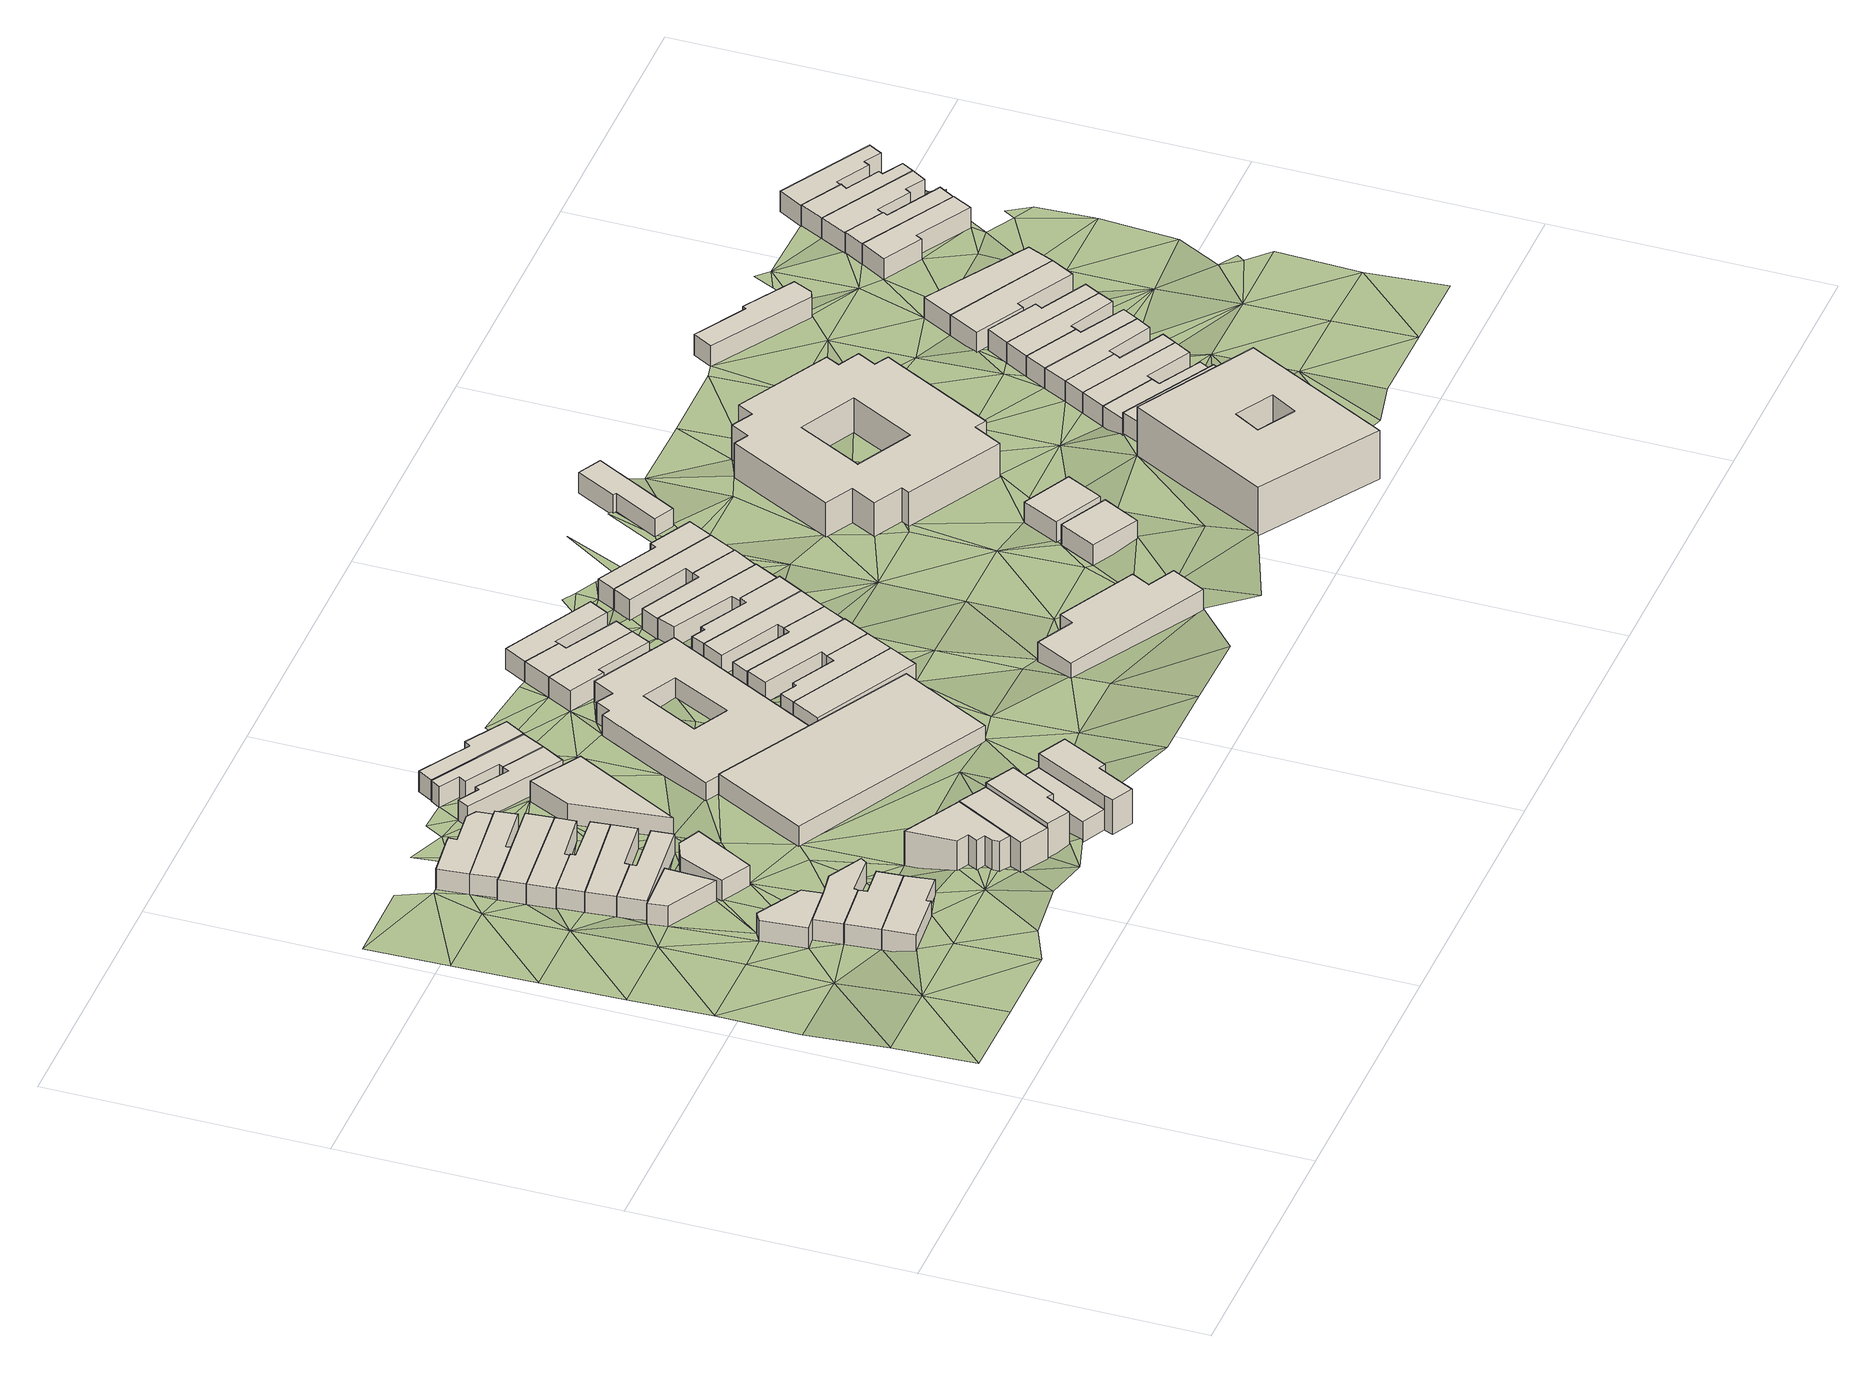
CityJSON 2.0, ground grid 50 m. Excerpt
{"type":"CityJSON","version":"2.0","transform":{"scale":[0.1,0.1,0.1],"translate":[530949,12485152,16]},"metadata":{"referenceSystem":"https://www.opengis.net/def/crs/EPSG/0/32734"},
"CityObjects":{
"building1":{"type":"Building","attributes":{"address":"Sugar Fix 83 Durham Avenue Salt River Cape Town","building":"retail","building:levels":1,"building_height":4.1,"plus_code":"4FRW3F96+43G","ground_height":18.43,"roof_height":22.53},"geometry":[{"type":"Solid","lod":"1","boundaries":[[[[0,1,2,3]],[[1,4,5,2]],[[4,6,7,5]],[[6,8,9,7]],[[8,10,11,9]],[[10,0,3,11]],[[3,2,5,7,9,11]],[[10,8,6,4,1,0]]]]}]},
"building2":{"type":"Building","attributes":{"address":"89 Durham Avenue Salt River Cape Town","building":"house","building:levels":1,"building_height":4.1,"plus_code":"4FRW3F96+343","ground_height":18.33,"roof_height":22.43},"geometry":[{"type":"Solid","lod":"1","boundaries":[[[[12,13,14,15]],[[13,16,17,14]],[[16,18,19,17]],[[18,20,21,19]],[[20,22,23,21]],[[22,12,15,23]],[[15,14,17,19,21,23]],[[22,20,18,16,13,12]]]]}]},
"building3":{"type":"Building","attributes":{"address":"87 Durham Avenue Salt River Cape Town","building":"house","building:levels":1,"building_height":4.1,"plus_code":"4FRW3F96+34F","ground_height":18.33,"roof_height":22.43},"geometry":[{"type":"Solid","lod":"1","boundaries":[[[[13,12,15,14]],[[12,24,25,15]],[[24,26,27,25]],[[26,28,29,27]],[[28,30,31,29]],[[30,13,14,31]],[[14,15,25,27,29,31]],[[30,28,26,24,12,13]]]]}]},
"building4":{"type":"Building","attributes":{"building":"retail","building:levels":1,"building_height":4.1,"plus_code":"4FRW3F96+53Q","ground_height":18.27,"roof_height":22.37},"geometry":[{"type":"Solid","lod":"1","boundaries":[[[[32,33,34,35]],[[33,36,37,34]],[[36,38,39,37]],[[38,32,35,39]],[[35,34,37,39]],[[38,36,33,32]]]]}]},
"building5":{"type":"Building","attributes":{"address":"85 Durham Avenue Salt River Cape Town","building":"house","building:levels":1,"building_height":4.1,"plus_code":"4FRW3F96+443","ground_height":18.33,"roof_height":22.43},"geometry":[{"type":"Solid","lod":"1","boundaries":[[[[30,28,29,31]],[[28,40,41,29]],[[40,42,43,41]],[[42,44,45,43]],[[44,46,47,45]],[[46,48,49,47]],[[48,50,51,49]],[[50,30,31,51]],[[31,29,41,43,45,47,49,51]],[[50,48,46,44,42,40,28,30]]]]}]},
"building6":{"type":"Building","attributes":{"address":"Salt River Cape Town","building":"house","building:levels":1,"building_height":4.1,"plus_code":"4FRW3F96+647","ground_height":17.56,"roof_height":21.66},"geometry":[{"type":"Solid","lod":"1","boundaries":[[[[52,53,54,55]],[[53,56,57,54]],[[56,58,59,57]],[[58,60,61,59]],[[60,62,63,61]],[[62,52,55,63]],[[55,54,57,59,61,63]],[[62,60,58,56,53,52]]]]}]},
"building7":{"type":"Building","attributes":{"address":"Salt River Cape Town","building":"house","building:levels":1,"building_height":4.1,"plus_code":"4FRW3F96+64J","ground_height":17.56,"roof_height":21.66},"geometry":[{"type":"Solid","lod":"1","boundaries":[[[[64,52,55,65]],[[52,62,63,55]],[[62,66,67,63]],[[66,68,69,67]],[[68,70,71,69]],[[70,64,65,71]],[[65,55,63,67,69,71]],[[70,68,66,62,52,64]]]]}]},
"building8":{"type":"Building","attributes":{"address":"65 Durham Avenue Salt River Cape Town","building":"house","building:levels":1,"building_height":4.1,"plus_code":"4FRW3F96+742","ground_height":17.56,"roof_height":21.66},"geometry":[{"type":"Solid","lod":"1","boundaries":[[[[72,64,65,73]],[[64,70,71,65]],[[70,74,75,71]],[[74,76,77,75]],[[76,78,79,77]],[[78,72,73,79]],[[73,65,71,75,77,79]],[[78,76,74,70,64,72]]]]}]},
"building9":{"type":"Building","attributes":{"building":"yes","building:levels":1,"building_height":4.1,"plus_code":"4FRW3F96+54P","ground_height":17.93,"roof_height":22.03},"geometry":[{"type":"Solid","lod":"1","boundaries":[[[[80,81,82,83]],[[81,84,85,82]],[[84,86,87,85]],[[86,88,89,87]],[[88,80,83,89]],[[83,82,85,87,89]],[[88,86,84,81,80]]]]}]},
"building10":{"type":"Building","attributes":{"address":"63 Durham Avenue Salt River Cape Town","building":"house","building:levels":1,"building_height":4.1,"plus_code":"4FRW3F96+74C","ground_height":17.34,"roof_height":21.44},"geometry":[{"type":"Solid","lod":"1","boundaries":[[[[90,91,92,93]],[[91,94,95,92]],[[94,96,97,95]],[[96,98,99,97]],[[98,100,101,99]],[[100,90,93,101]],[[93,92,95,97,99,101]],[[100,98,96,94,91,90]]]]}]},
"building11":{"type":"Building","attributes":{"address":"61 Durham Avenue Salt River Cape Town","building":"house","building:levels":1,"building_height":4.1,"plus_code":"4FRW3F96+74J","ground_height":17.34,"roof_height":21.44},"geometry":[{"type":"Solid","lod":"1","boundaries":[[[[90,100,101,93]],[[100,102,103,101]],[[102,104,105,103]],[[104,106,107,105]],[[106,108,109,107]],[[108,90,93,109]],[[93,101,103,105,107,109]],[[108,106,104,102,100,90]]]]}]},
"building12":{"type":"Building","attributes":{"address":"59 Durham Avenue Salt River Cape Town","building":"house","building:levels":1,"building_height":4.1,"plus_code":"4FRW3F96+842","ground_height":17.39,"roof_height":21.49},"geometry":[{"type":"Solid","lod":"1","boundaries":[[[[110,106,107,111]],[[106,104,105,107]],[[104,112,113,105]],[[112,114,115,113]],[[114,116,117,115]],[[116,118,119,117]],[[118,110,111,119]],[[111,107,105,113,115,117,119]],[[118,116,114,112,104,106,110]]]]}]},
"building13":{"type":"Building","attributes":{"address":"57 Durham Avenue Salt River Cape Town","building":"house","building:levels":1,"building_height":4.1,"plus_code":"4FRW3F96+84C","ground_height":17.39,"roof_height":21.49},"geometry":[{"type":"Solid","lod":"1","boundaries":[[[[118,120,121,119]],[[120,122,123,121]],[[122,124,125,123]],[[124,126,127,125]],[[126,128,129,127]],[[128,130,131,129]],[[130,110,111,131]],[[110,118,119,111]],[[119,121,123,125,127,129,131,111]],[[110,130,128,126,124,122,120,118]]]]}]},
"building14":{"type":"Building","attributes":{"address":"1 Swift Street Salt River Cape Town","building":"house","building:levels":2,"building_height":6.9,"plus_code":"4FRW3F96+362","ground_height":18.33,"roof_height":25.23},"geometry":[{"type":"Solid","lod":"1","boundaries":[[[[132,133,134,135]],[[133,136,137,134]],[[136,138,139,137]],[[138,140,141,139]],[[140,142,143,141]],[[142,144,145,143]],[[144,146,147,145]],[[146,148,149,147]],[[148,132,135,149]],[[135,134,137,139,141,143,145,147,149]],[[148,146,144,142,140,138,136,133,132]]]]}]},
"building15":{"type":"Building","attributes":{"address":"3 Swift Street Salt River Cape Town","building":"house","building:levels":2,"building_height":6.9,"plus_code":"4FRW3F96+26P","ground_height":18.49,"roof_height":25.39},"geometry":[{"type":"Solid","lod":"1","boundaries":[[[[150,151,152,153]],[[151,154,155,152]],[[154,156,157,155]],[[156,158,159,157]],[[158,150,153,159]],[[153,152,155,157,159]],[[158,156,154,151,150]]]]}]},
"building16":{"type":"Building","attributes":{"address":"5 Swift Street Salt River Cape Town","building":"house","building:levels":2,"building_height":6.9,"plus_code":"4FRW3F96+27C","ground_height":19.42,"roof_height":26.32},"geometry":[{"type":"Solid","lod":"1","boundaries":[[[[160,161,162,163]],[[161,164,165,162]],[[164,166,167,165]],[[166,168,169,167]],[[168,170,171,169]],[[170,160,163,171]],[[163,162,165,167,169,171]],[[170,168,166,164,161,160]]]]}]},
"building17":{"type":"Building","attributes":{"address":"7 Swift Street Salt River Cape Town","building":"house","building:levels":1,"building_height":4.1,"plus_code":"4FRW3F96+278","ground_height":19.42,"roof_height":23.52},"geometry":[{"type":"Solid","lod":"1","boundaries":[[[[172,160,173,174]],[[160,170,175,173]],[[170,176,177,175]],[[176,178,179,177]],[[178,180,181,179]],[[180,172,174,181]],[[174,173,175,177,179,181]],[[180,178,176,170,160,172]]]]}]},
"building18":{"type":"Building","attributes":{"address":"80 Burns Road Salt River Cape Town","building":"house","building:levels":1,"building_height":4.1,"plus_code":"4FRW3F96+65W","ground_height":17.17,"roof_height":21.27},"geometry":[{"type":"Solid","lod":"1","boundaries":[[[[182,183,184,185]],[[183,186,187,184]],[[186,188,189,187]],[[188,182,185,189]],[[185,184,187,189]],[[188,186,183,182]]]]}]},
"building19":{"type":"Building","attributes":{"address":"78 Burns Road Salt River Cape Town","building":"house","building:levels":1,"building_height":4.1,"plus_code":"4FRW3F96+859","ground_height":17.17,"roof_height":21.27},"geometry":[{"type":"Solid","lod":"1","boundaries":[[[[190,191,192,193]],[[191,194,195,192]],[[194,196,197,195]],[[196,198,199,197]],[[198,200,201,199]],[[200,202,203,201]],[[202,204,205,203]],[[204,190,193,205]],[[193,192,195,197,199,201,203,205]],[[204,202,200,198,196,194,191,190]]]]}]},
"building20":{"type":"Building","attributes":{"address":"9 Swift Street Salt River Cape Town","building":"house","building:levels":2,"building_height":6.9,"plus_code":"4FRW3F96+275","ground_height":19.42,"roof_height":26.32},"geometry":[{"type":"Solid","lod":"1","boundaries":[[[[172,180,206,207]],[[180,208,209,206]],[[208,210,211,209]],[[210,212,213,211]],[[212,214,215,213]],[[214,216,217,215]],[[216,172,207,217]],[[207,206,209,211,213,215,217]],[[216,214,212,210,208,180,172]]]]}]},
"building21":{"type":"Building","attributes":{"address":"76 Burns Road Salt River Cape Town","building":"house","building:levels":1,"building_height":4.1,"plus_code":"4FRW3F96+85Q","ground_height":17.17,"roof_height":21.27},"geometry":[{"type":"Solid","lod":"1","boundaries":[[[[204,218,219,205]],[[218,220,221,219]],[[220,222,223,221]],[[222,224,225,223]],[[224,226,227,225]],[[226,228,229,227]],[[228,190,193,229]],[[190,204,205,193]],[[205,219,221,223,225,227,229,193]],[[190,228,226,224,222,220,218,204]]]]}]},
"building22":{"type":"Building","attributes":{"address":"74 Burns Road Salt River Cape Town","building":"house","building:levels":1,"building_height":4.1,"plus_code":"4FRW3F96+86V","ground_height":17.23,"roof_height":21.33},"geometry":[{"type":"Solid","lod":"1","boundaries":[[[[230,231,232,233]],[[231,234,235,232]],[[234,236,237,235]],[[236,238,239,237]],[[238,240,241,239]],[[240,230,233,241]],[[233,232,235,237,239,241]],[[240,238,236,234,231,230]]]]}]},
"building23":{"type":"Building","attributes":{"address":"4 Swift Street Salt River Cape Town","building":"retail","building:levels":1,"building_height":4.1,"plus_code":"4FRW3F96+47P","ground_height":17.9,"roof_height":22},"geometry":[{"type":"Solid","lod":"1","boundaries":[[[[242,243,244,245]],[[243,246,247,244]],[[246,248,249,247]],[[248,242,245,249]],[[245,244,247,249]],[[248,246,243,242]]]]}]},
"building24":{"type":"Building","attributes":{"address":"City Mission 73 Burns Road Salt River Cape Town","building":"yes","building:levels":1,"amenity":"social_facility","social_facility":"outreach","operator":"City Mission","operator:type":"religious","building_height":4.1,"plus_code":"4FRW3F96+67V","ground_height":16.98,"roof_height":21.08},"geometry":[{"type":"Solid","lod":"1","boundaries":[[[[250,251,252,253]],[[251,254,255,252]],[[254,256,257,255]],[[256,258,259,257]],[[258,260,261,259]],[[260,262,263,261]],[[262,264,265,263]],[[264,250,253,265]],[[266,267,268,269]],[[267,270,271,268]],[[270,272,273,271]],[[272,266,269,273]],[[253,252,255,257,259,261,263,265],[269,268,271,273]],[[264,262,260,258,256,254,251,250],[272,270,267,266]]]]}]},
"building25":{"type":"Building","attributes":{"address":"74 Coleridge Road Salt River Cape Town","building":"house","building:levels":1,"building_height":4.1,"plus_code":"4FRW3F96+592","ground_height":18.26,"roof_height":22.36},"geometry":[{"type":"Solid","lod":"1","boundaries":[[[[274,275,276,277]],[[275,278,279,276]],[[278,280,281,279]],[[280,274,277,281]],[[277,276,279,281]],[[280,278,275,274]]]]}]},
"building26":{"type":"Building","attributes":{"address":"72 Coleridge Road Salt River Cape Town","building":"house","building:levels":1,"building_height":4.1,"plus_code":"4FRW3F96+598","ground_height":18.26,"roof_height":22.36},"geometry":[{"type":"Solid","lod":"1","boundaries":[[[[282,283,284,285]],[[283,286,287,284]],[[286,288,289,287]],[[288,290,291,289]],[[290,275,276,291]],[[275,274,277,276]],[[274,292,293,277]],[[292,282,285,293]],[[285,284,287,289,291,276,277,293]],[[292,274,275,290,288,286,283,282]]]]}]},
"building27":{"type":"Building","attributes":{"address":"71 Burns Road Salt River Cape Town","building":"house","building:levels":1,"building_height":4.1,"plus_code":"4FRW3F96+884","ground_height":16.98,"roof_height":21.08},"geometry":[{"type":"Solid","lod":"1","boundaries":[[[[294,295,296,297]],[[295,298,299,296]],[[298,300,301,299]],[[300,302,303,301]],[[302,304,305,303]],[[304,294,297,305]],[[297,296,299,301,303,305]],[[304,302,300,298,295,294]]]]}]},
"building28":{"type":"Building","attributes":{"address":"70 Coleridge Road Salt River Cape Town","building":"house","building:levels":1,"building_height":4.1,"plus_code":"4FRW3F96+59W","ground_height":18.25,"roof_height":22.35},"geometry":[{"type":"Solid","lod":"1","boundaries":[[[[306,307,308,309]],[[307,310,311,308]],[[310,312,313,311]],[[312,282,285,313]],[[282,292,293,285]],[[292,306,309,293]],[[309,308,311,313,285,293]],[[292,282,312,310,307,306]]]]}]},
"building29":{"type":"Building","attributes":{"address":"69 Burns Road Salt River Cape Town","building":"house","building:levels":1,"building_height":4.1,"plus_code":"4FRW3F96+889","ground_height":16.98,"roof_height":21.08},"geometry":[{"type":"Solid","lod":"1","boundaries":[[[[314,294,297,315]],[[294,304,305,297]],[[304,316,317,305]],[[316,318,319,317]],[[318,320,321,319]],[[320,314,315,321]],[[315,297,305,317,319,321]],[[320,318,316,304,294,314]]]]}]},
"building30":{"type":"Building","attributes":{"address":"68 Coleridge Road Salt River Cape Town","building":"house","building:levels":1,"building_height":4.1,"plus_code":"4FRW3F96+6C2","ground_height":18.06,"roof_height":22.16},"geometry":[{"type":"Solid","lod":"1","boundaries":[[[[322,323,324,325]],[[323,326,327,324]],[[326,328,329,327]],[[328,330,331,329]],[[330,332,333,331]],[[332,322,325,333]],[[325,324,327,329,331,333]],[[332,330,328,326,323,322]]]]}]},
"building31":{"type":"Building","attributes":{"address":"67 Burns Road Salt River Cape Town","building":"house","building:levels":1,"building_height":4.1,"plus_code":"4FRW3F96+88Q","ground_height":16.98,"roof_height":21.08},"geometry":[{"type":"Solid","lod":"1","boundaries":[[[[334,314,315,335]],[[314,320,321,315]],[[320,336,337,321]],[[336,338,339,337]],[[338,340,341,339]],[[340,334,335,341]],[[335,315,321,337,339,341]],[[340,338,336,320,314,334]]]]}]},
"building32":{"type":"Building","attributes":{"address":"66 Coleridge Road Salt River Cape Town","building":"house","building:levels":1,"building_height":4.1,"plus_code":"4FRW3F96+6CC","ground_height":18.06,"roof_height":22.16},"geometry":[{"type":"Solid","lod":"1","boundaries":[[[[342,343,344,345]],[[343,346,347,344]],[[346,348,349,347]],[[348,322,325,349]],[[322,332,333,325]],[[332,342,345,333]],[[345,344,347,349,325,333]],[[332,322,348,346,343,342]]]]}]},
"building33":{"type":"Building","attributes":{"address":"64 Coleridge Road Salt River Cape Town","building":"house","building:levels":1,"building_height":4.1,"plus_code":"4FRW3F96+6CM","ground_height":18.06,"roof_height":22.16},"geometry":[{"type":"Solid","lod":"1","boundaries":[[[[350,351,352,353]],[[351,354,355,352]],[[354,356,357,355]],[[356,358,359,357]],[[358,343,344,359]],[[343,342,345,344]],[[342,360,361,345]],[[360,350,353,361]],[[353,352,355,357,359,344,345,361]],[[360,342,343,358,356,354,351,350]]]]}]},
"building34":{"type":"Building","attributes":{"building":"school","building:levels":1,"building_height":4.1,"plus_code":"4FRW3F96+2FQ","ground_height":17.71,"roof_height":21.81},"geometry":[{"type":"Solid","lod":"1","boundaries":[[[[362,363,364,365]],[[363,366,367,364]],[[366,368,369,367]],[[368,370,371,369]],[[370,372,373,371]],[[372,374,375,373]],[[374,376,377,375]],[[376,362,365,377]],[[365,364,367,369,371,373,375,377]],[[376,374,372,370,368,366,363,362]]]]}]},
"building35":{"type":"Building","attributes":{"address":"62 Coleridge Road Salt River Cape Town","building":"house","building:levels":1,"building_height":4.1,"plus_code":"4FRW3F96+7C7","ground_height":17.47,"roof_height":21.57},"geometry":[{"type":"Solid","lod":"1","boundaries":[[[[378,379,380,381]],[[379,382,383,380]],[[382,384,385,383]],[[384,386,387,385]],[[386,388,389,387]],[[388,378,381,389]],[[381,380,383,385,387,389]],[[388,386,384,382,379,378]]]]}]},
"building36":{"type":"Building","attributes":{"address":"60 Coleridge Road Salt River Cape Town","building":"house","building:levels":1,"building_height":4.1,"plus_code":"4FRW3F96+7C9","ground_height":17.25,"roof_height":21.35},"geometry":[{"type":"Solid","lod":"1","boundaries":[[[[390,391,392,393]],[[391,394,395,392]],[[394,396,397,395]],[[396,398,399,397]],[[398,400,401,399]],[[400,390,393,401]],[[393,392,395,397,399,401]],[[400,398,396,394,391,390]]]]}]},
"building37":{"type":"Building","attributes":{"address":"58 Coleridge Road Salt River Cape Town","building":"house","building:levels":1,"building_height":4.1,"plus_code":"4FRW3F96+7CX","ground_height":17.21,"roof_height":21.31},"geometry":[{"type":"Solid","lod":"1","boundaries":[[[[402,403,404,405]],[[403,406,407,404]],[[406,408,409,407]],[[408,410,411,409]],[[410,412,413,411]],[[412,402,405,413]],[[405,404,407,409,411,413]],[[412,410,408,406,403,402]]]]}]},
"building38":{"type":"Building","attributes":{"address":"56 Coleridge Road Salt River Cape Town","building":"house","building:levels":1,"building_height":4.1,"plus_code":"4FRW3F96+8F3","ground_height":17.21,"roof_height":21.31},"geometry":[{"type":"Solid","lod":"1","boundaries":[[[[402,414,415,405]],[[414,416,417,415]],[[416,418,419,417]],[[418,420,421,419]],[[420,403,404,421]],[[403,402,405,404]],[[405,415,417,419,421,404]],[[403,420,418,416,414,402]]]]}]},
"building39":{"type":"Building","attributes":{"building":"school","building:levels":1,"building_height":4.1,"plus_code":"4FRW3F96+3HH","ground_height":17.55,"roof_height":21.65},"geometry":[{"type":"Solid","lod":"1","boundaries":[[[[422,423,424,425]],[[423,426,427,424]],[[426,428,429,427]],[[428,422,425,429]],[[425,424,427,429]],[[428,426,423,422]]]]}]},
"building40":{"type":"Building","attributes":{"building":"school","building:levels":1,"building_height":4.1,"plus_code":"4FRW3F96+3JR","ground_height":17.13,"roof_height":21.23},"geometry":[{"type":"Solid","lod":"1","boundaries":[[[[430,431,432,433]],[[431,434,435,432]],[[434,436,437,435]],[[436,430,433,437]],[[433,432,435,437]],[[436,434,431,430]]]]}]},
"building41":{"type":"Building","attributes":{"address":"14 Dryden Street Salt River Cape Town","building":"house","building:levels":1,"building_height":4.1,"plus_code":"4FRW3F96+8GP","ground_height":16.29,"roof_height":20.39},"geometry":[{"type":"Solid","lod":"1","boundaries":[[[[438,439,440,441]],[[439,442,443,440]],[[442,444,445,443]],[[444,446,447,445]],[[446,448,449,447]],[[448,438,441,449]],[[441,440,443,445,447,449]],[[448,446,444,442,439,438]]]]}]},
"building42":{"type":"Building","attributes":{"address":"Cecil Road Primary School","building":"school","building:levels":2,"building_height":6.9,"plus_code":"4FRW3F96+6MG","ground_height":16.55,"roof_height":23.45},"geometry":[{"type":"Solid","lod":"1","boundaries":[[[[450,451,452,453]],[[451,454,455,452]],[[454,456,457,455]],[[456,458,459,457]],[[458,460,461,459]],[[460,462,463,461]],[[462,464,465,463]],[[464,466,467,465]],[[466,468,469,467]],[[468,470,471,469]],[[470,472,473,471]],[[472,474,475,473]],[[474,476,477,475]],[[476,478,479,477]],[[478,480,481,479]],[[480,482,483,481]],[[482,484,485,483]],[[484,450,453,485]],[[486,487,488,489]],[[487,490,491,488]],[[490,492,493,491]],[[492,486,489,493]],[[453,452,455,457,459,461,463,465,467,469,471,473,475,477,479,481,483,485],[489,488,491,493]],[[484,482,480,478,476,474,472,470,468,466,464,462,460,458,456,454,451,450],[492,490,487,486]]]]}]},
"building43":{"type":"Building","attributes":{"address":"Swift Studio 97 Cecil Road Salt River 7925 Cape Town","building":"apartments","building:levels":3,"building:flats":"2","building_height":9.7,"plus_code":"4FRW3F96+2M3","ground_height":18.46,"roof_height":28.16},"geometry":[{"type":"Solid","lod":"1","boundaries":[[[[494,495,496,497]],[[495,498,499,496]],[[498,500,501,499]],[[500,494,497,501]],[[502,503,504,505]],[[503,506,507,504]],[[506,508,509,507]],[[508,502,505,509]],[[497,496,499,501],[505,504,507,509]],[[500,498,495,494],[508,506,503,502]]]]}]},
"building44":{"type":"Building","attributes":{"address":"95 Cecil Road Salt River Cape Town","building":"house","building:levels":1,"building_height":4.1,"plus_code":"4FRW3F96+3P9","ground_height":18.45,"roof_height":22.55},"geometry":[{"type":"Solid","lod":"1","boundaries":[[[[510,511,512,513]],[[511,514,515,512]],[[514,516,517,515]],[[516,518,519,517]],[[518,520,521,519]],[[520,510,513,521]],[[513,512,515,517,519,521]],[[520,518,516,514,511,510]]]]}]},
"building45":{"type":"Building","attributes":{"address":"93 Cecil Road Salt River Cape Town","building":"house","building:levels":1,"building_height":4.1,"plus_code":"4FRW3F96+3QC","ground_height":17.13,"roof_height":21.23},"geometry":[{"type":"Solid","lod":"1","boundaries":[[[[522,523,524,525]],[[523,526,527,524]],[[526,528,529,527]],[[528,530,531,529]],[[530,532,533,531]],[[532,522,525,533]],[[525,524,527,529,531,533]],[[532,530,528,526,523,522]]]]}]},
"building46":{"type":"Building","attributes":{"address":"91 Cecil Road Salt River Cape Town","building":"house","building:levels":1,"building_height":4.1,"plus_code":"4FRW3F96+3QR","ground_height":17.13,"roof_height":21.23},"geometry":[{"type":"Solid","lod":"1","boundaries":[[[[532,530,531,533]],[[530,534,535,531]],[[534,536,537,535]],[[536,538,539,537]],[[538,540,541,539]],[[540,532,533,541]],[[533,531,535,537,539,541]],[[540,538,536,534,530,532]]]]}]},
"building47":{"type":"Building","attributes":{"address":"89 Cecil Road Salt River Cape Town","building":"house","building:levels":1,"building_height":4.1,"plus_code":"4FRW3F96+4Q4","ground_height":17.17,"roof_height":21.27},"geometry":[{"type":"Solid","lod":"1","boundaries":[[[[540,538,539,541]],[[538,542,543,539]],[[542,544,545,543]],[[544,546,547,545]],[[546,548,549,547]],[[548,540,541,549]],[[541,539,543,545,547,549]],[[548,546,544,542,538,540]]]]}]},
"building48":{"type":"Building","attributes":{"address":"87 Cecil Road Salt River Cape Town","building":"house","building:levels":1,"building_height":4.1,"plus_code":"4FRW3F96+4QG","ground_height":17.17,"roof_height":21.27},"geometry":[{"type":"Solid","lod":"1","boundaries":[[[[548,546,547,549]],[[546,550,551,547]],[[550,552,553,551]],[[552,554,555,553]],[[554,556,557,555]],[[556,548,549,557]],[[549,547,551,553,555,557]],[[556,554,552,550,546,548]]]]}]},
"building49":{"type":"Building","attributes":{"address":"85 Cecil Road Salt River Cape Town","building":"house","building:levels":1,"building_height":4.1,"plus_code":"4FRW3F96+4RJ","ground_height":17.17,"roof_height":21.27},"geometry":[{"type":"Solid","lod":"1","boundaries":[[[[556,554,555,557]],[[554,558,559,555]],[[558,560,561,559]],[[560,562,563,561]],[[562,564,565,563]],[[564,556,557,565]],[[557,555,559,561,563,565]],[[564,562,560,558,554,556]]]]}]},
"building50":{"type":"Building","attributes":{"address":"83 Cecil Road Salt River Cape Town","building":"house","building:levels":1,"building_height":4.1,"plus_code":"4FRW3F96+5Q5","ground_height":17.17,"roof_height":21.27},"geometry":[{"type":"Solid","lod":"1","boundaries":[[[[564,562,563,565]],[[562,566,567,563]],[[566,568,569,567]],[[568,570,571,569]],[[570,572,573,571]],[[572,564,565,573]],[[565,563,567,569,571,573]],[[572,570,568,566,562,564]]]]}]},
"building51":{"type":"Building","attributes":{"address":"Cecil Road Salt River Cape Town","building":"house","building:levels":1,"building_height":4.1,"plus_code":"4FRW3F96+8QC","ground_height":16.06,"roof_height":20.16},"geometry":[{"type":"Solid","lod":"1","boundaries":[[[[574,575,576,577]],[[575,578,579,576]],[[578,580,581,579]],[[580,582,583,581]],[[582,584,585,583]],[[584,586,587,585]],[[586,574,577,587]],[[577,576,579,581,583,585,587]],[[586,584,582,580,578,575,574]]]]}]},
"building52":{"type":"Building","attributes":{"address":"81 Cecil Road Salt River Cape Town","building":"house","building:levels":1,"building_height":4.1,"plus_code":"4FRW3F96+5R3","ground_height":17.17,"roof_height":21.27},"geometry":[{"type":"Solid","lod":"1","boundaries":[[[[572,570,571,573]],[[570,588,589,571]],[[588,590,591,589]],[[590,592,593,591]],[[592,594,595,593]],[[594,572,573,595]],[[573,571,589,591,593,595]],[[594,592,590,588,570,572]]]]}]},
"building53":{"type":"Building","attributes":{"address":"79 Cecil Road Salt River Cape Town","building":"house","building:levels":1,"building_height":4.1,"plus_code":"4FRW3F96+5RM","ground_height":16.65,"roof_height":20.75},"geometry":[{"type":"Solid","lod":"1","boundaries":[[[[596,597,598,599]],[[597,600,601,598]],[[600,602,603,601]],[[602,604,605,603]],[[604,606,607,605]],[[606,596,599,607]],[[599,598,601,603,605,607]],[[606,604,602,600,597,596]]]]}]},
"building54":{"type":"Building","attributes":{"address":"77 Cecil Road Salt River Cape Town","building":"house","building:levels":1,"building_height":4.1,"plus_code":"4FRW3F96+6R5","ground_height":16.65,"roof_height":20.75},"geometry":[{"type":"Solid","lod":"1","boundaries":[[[[596,606,607,599]],[[606,608,609,607]],[[608,610,611,609]],[[610,596,599,611]],[[599,607,609,611]],[[610,608,606,596]]]]}]},
"building55":{"type":"Building","attributes":{"address":"75A Cecil Road Salt River Cape Town","building":"house","building:levels":1,"building_height":4.1,"plus_code":"4FRW3F96+7V8","ground_height":16.33,"roof_height":20.43},"geometry":[{"type":"Solid","lod":"1","boundaries":[[[[612,613,614,615]],[[613,616,617,614]],[[616,618,619,617]],[[618,620,621,619]],[[620,622,623,621]],[[622,612,615,623]],[[615,614,617,619,621,623]],[[622,620,618,616,613,612]]]]}]},
"building56":{"type":"Building","attributes":{"address":"75 Cecil Road Salt River Cape Town","building":"house","building:levels":1,"building_height":4.1,"plus_code":"4FRW3F96+7VH","ground_height":16.27,"roof_height":20.37},"geometry":[{"type":"Solid","lod":"1","boundaries":[[[[624,625,626,627]],[[625,628,629,626]],[[628,630,631,629]],[[630,632,633,631]],[[632,634,635,633]],[[634,624,627,635]],[[627,626,629,631,633,635]],[[634,632,630,628,625,624]]]]}]},
"building57":{"type":"Building","attributes":{"address":"73 Cecil Road Salt River Cape Town","building":"house","building:levels":1,"building_height":4.1,"plus_code":"4FRW3F96+7VX","ground_height":16.07,"roof_height":20.17},"geometry":[{"type":"Solid","lod":"1","boundaries":[[[[636,637,638,639]],[[637,640,641,638]],[[640,642,643,641]],[[642,644,645,643]],[[644,646,647,645]],[[646,648,649,647]],[[648,650,651,649]],[[650,636,639,651]],[[639,638,641,643,645,647,649,651]],[[650,648,646,644,642,640,637,636]]]]}]},
"building58":{"type":"Building","attributes":{"address":"71 Cecil Road Salt River Cape Town","building":"house","building:levels":1,"building_height":4.1,"plus_code":"4FRW3F96+8W2","ground_height":16.07,"roof_height":20.17},"geometry":[{"type":"Solid","lod":"1","boundaries":[[[[650,648,649,651]],[[648,652,653,649]],[[652,654,655,653]],[[654,656,657,655]],[[656,658,659,657]],[[658,660,661,659]],[[660,662,663,661]],[[662,650,651,663]],[[651,649,653,655,657,659,661,663]],[[662,660,658,656,654,652,648,650]]]]}]},
"building59":{"type":"Building","attributes":{"address":"69 Cecil Road Salt River Cape Town","building":"house","building:levels":1,"building_height":4.1,"plus_code":"4FRW3F96+8WF","ground_height":15.91,"roof_height":20.01},"geometry":[{"type":"Solid","lod":"1","boundaries":[[[[664,665,666,667]],[[665,668,669,666]],[[668,670,671,669]],[[670,672,673,671]],[[672,674,675,673]],[[674,676,677,675]],[[676,678,679,677]],[[678,664,667,679]],[[667,666,669,671,673,675,677,679]],[[678,676,674,672,670,668,665,664]]]]}]},
"terrain1":{"type":"TINRelief","geometry":[{"type":"CompositeSurface","lod":"1","boundaries":[[[680,681,682]],[[680,683,681]],[[684,685,682]],[[685,684,686]],[[684,682,681]],[[687,688,686]],[[683,689,681]],[[684,690,686]],[[687,686,690]],[[681,691,684]],[[688,692,693]],[[681,689,694]],[[691,681,695]],[[690,684,8]],[[681,694,695]],[[688,687,692]],[[696,697,693]],[[8,684,698]],[[698,684,691]],[[690,6,687]],[[8,6,690]],[[693,692,696]],[[694,689,699]],[[8,698,10]],[[700,697,701]],[[33,687,6]],[[702,695,694]],[[687,32,692]],[[33,32,687]],[[6,4,33]],[[697,696,701]],[[703,692,32]],[[704,694,699]],[[705,703,32]],[[692,703,706]],[[36,33,4]],[[692,706,707]],[[692,90,696]],[[708,4,1]],[[700,701,709]],[[704,702,694]],[[707,90,692]],[[710,4,708]],[[38,705,32]],[[710,36,4]],[[711,712,702]],[[696,90,108]],[[110,696,108]],[[713,1,0]],[[704,699,714]],[[696,110,701]],[[715,708,1]],[[716,24,717]],[[110,108,106]],[[718,717,24]],[[702,704,711]],[[719,36,710]],[[715,710,708]],[[130,701,110]],[[1,713,715]],[[719,38,36]],[[24,42,718]],[[720,719,710]],[[721,705,38]],[[720,38,719]],[[711,722,12]],[[704,723,711]],[[24,12,722]],[[714,724,704]],[[42,24,722]],[[723,722,711]],[[713,725,715]],[[720,84,38]],[[42,722,44]],[[724,726,704]],[[44,725,713]],[[724,714,727]],[[723,704,728]],[[726,729,704]],[[704,729,728]],[[730,731,58]],[[732,730,58]],[[133,44,722]],[[38,84,721]],[[722,723,133]],[[112,104,733]],[[726,724,734]],[[735,723,728]],[[736,728,729]],[[737,738,74]],[[133,725,44]],[[739,737,740]],[[741,128,126]],[[727,742,724]],[[743,715,725]],[[68,732,58]],[[81,715,744]],[[112,733,114]],[[744,715,743]],[[104,102,733]],[[84,81,721]],[[126,124,122]],[[745,741,126]],[[725,133,743]],[[746,742,727]],[[740,737,74]],[[747,746,727]],[[122,745,126]],[[748,721,81]],[[721,748,58]],[[733,102,114]],[[68,58,748]],[[70,68,748]],[[81,744,748]],[[749,743,133]],[[74,70,750]],[[745,122,751]],[[133,151,749]],[[750,740,74]],[[120,118,116]],[[122,120,751]],[[750,100,740]],[[70,748,750]],[[746,747,752]],[[116,751,120]],[[102,100,750]],[[745,753,754]],[[745,751,753]],[[755,756,746]],[[755,746,752]],[[743,242,744]],[[744,757,748]],[[114,102,758]],[[758,116,114]],[[116,758,751]],[[749,151,759]],[[753,760,754]],[[102,750,758]],[[761,753,762]],[[760,753,763]],[[761,763,753]],[[242,757,744]],[[749,764,743]],[[763,765,760]],[[758,202,751]],[[757,766,748]],[[767,763,761]],[[764,749,759]],[[761,768,767]],[[748,766,183]],[[764,759,160]],[[769,763,767]],[[183,202,758]],[[160,172,764]],[[743,764,770]],[[242,771,757]],[[202,183,772]],[[773,774,216]],[[183,766,772]],[[202,772,204]],[[766,757,775]],[[172,216,770]],[[764,172,770]],[[230,204,772]],[[242,776,771]],[[766,775,772]],[[777,216,774]],[[777,770,216]],[[772,295,230]],[[778,776,242]],[[231,230,295]],[[775,295,772]],[[779,771,776]],[[780,781,782]],[[775,258,256]],[[770,777,783]],[[266,782,781]],[[779,784,771]],[[294,785,231]],[[786,777,774]],[[775,256,295]],[[787,771,784]],[[295,294,231]],[[788,781,780]],[[770,783,778]],[[787,307,771]],[[254,251,256]],[[251,295,256]],[[781,788,266]],[[789,784,790]],[[787,784,789]],[[294,791,785]],[[792,783,777]],[[793,776,778]],[[251,298,295]],[[786,794,777]],[[795,787,789]],[[796,771,307]],[[783,793,778]],[[777,794,792]],[[294,314,791]],[[795,789,797]],[[798,787,795]],[[793,783,799]],[[799,783,792]],[[251,796,298]],[[800,300,298]],[[795,797,801]],[[307,802,796]],[[795,801,798]],[[802,803,796]],[[804,794,786]],[[802,322,803]],[[800,298,796]],[[796,803,805]],[[793,806,274]],[[799,806,793]],[[799,792,807]],[[802,808,322]],[[796,805,809]],[[810,811,318]],[[348,803,322]],[[812,796,809]],[[292,274,806]],[[796,813,800]],[[800,814,815]],[[806,799,807]],[[809,816,812]],[[811,817,818]],[[814,800,813]],[[796,812,813]],[[792,794,819]],[[820,815,814]],[[810,817,811]],[[814,813,820]],[[806,821,292]],[[822,810,815]],[[821,306,292]],[[822,815,820]],[[819,794,804]],[[823,813,812]],[[807,366,363]],[[817,810,822]],[[824,306,821]],[[812,351,350]],[[806,807,825]],[[363,826,807]],[[350,823,812]],[[817,822,827]],[[806,825,821]],[[403,828,817]],[[827,403,817]],[[826,825,807]],[[827,822,829]],[[420,830,828]],[[824,821,831]],[[828,403,420]],[[829,822,832]],[[826,363,833]],[[342,824,831]],[[830,834,835]],[[830,420,834]],[[836,827,829]],[[821,825,831]],[[837,829,832]],[[831,360,342]],[[829,837,836]],[[838,834,420]],[[420,839,838]],[[840,841,819]],[[842,833,843]],[[833,844,826]],[[841,842,819]],[[826,845,825]],[[420,846,839]],[[360,847,388]],[[847,360,831]],[[841,833,842]],[[847,400,388]],[[825,845,831]],[[848,839,846]],[[844,845,826]],[[846,849,848]],[[426,844,833]],[[849,850,848]],[[851,841,840]],[[852,400,847]],[[833,841,853]],[[839,848,854]],[[849,855,850]],[[847,831,856]],[[426,833,853]],[[852,847,857]],[[858,855,849]],[[844,426,423]],[[831,845,859]],[[852,857,858]],[[856,857,847]],[[856,831,860]],[[844,423,845]],[[859,860,831]],[[861,855,858]],[[853,841,862]],[[862,841,851]],[[863,845,423]],[[858,864,861]],[[865,855,861]],[[430,845,863]],[[845,866,859]],[[867,858,857]],[[423,868,863]],[[856,860,869]],[[866,845,430]],[[856,867,857]],[[860,859,870]],[[871,865,861]],[[872,871,861]],[[867,864,858]],[[859,866,870]],[[853,862,873]],[[874,863,868]],[[853,873,868]],[[868,873,874]],[[856,875,867]],[[867,876,864]],[[877,866,430]],[[494,862,851]],[[436,874,873]],[[430,436,878]],[[879,864,876]],[[862,494,873]],[[430,878,877]],[[876,867,875]],[[494,436,873]],[[878,436,880]],[[881,882,883]],[[454,876,875]],[[883,882,486]],[[875,456,454]],[[877,878,880]],[[880,436,494]],[[884,885,886]],[[887,877,888]],[[454,889,876]],[[888,877,880]],[[881,890,882]],[[486,882,890]],[[451,450,454]],[[891,885,884]],[[889,454,450]],[[514,511,494]],[[494,511,880]],[[514,494,516]],[[892,888,880]],[[532,880,511]],[[893,880,532]],[[894,895,896]],[[895,516,494]],[[897,888,892]],[[880,898,892]],[[899,889,450]],[[880,893,898]],[[900,450,484]],[[516,520,518]],[[901,902,894]],[[450,900,899]],[[898,903,892]],[[520,516,895]],[[895,894,902]],[[904,897,892]],[[904,892,903]],[[905,484,482]],[[906,897,905]],[[520,895,510]],[[902,901,907]],[[908,909,910]],[[911,912,908]],[[899,900,913]],[[914,905,897]],[[910,911,908]],[[915,904,903]],[[895,916,510]],[[484,917,900]],[[917,484,905]],[[904,914,897]],[[895,902,916]],[[916,910,510]],[[904,915,918]],[[913,900,917]],[[910,916,911]],[[919,920,542]],[[914,917,905]],[[921,904,918]],[[902,907,922]],[[921,914,904]],[[919,552,923]],[[924,911,916]],[[919,542,552]],[[921,918,925]],[[924,916,542]],[[914,921,596]],[[926,916,902]],[[917,927,913]],[[925,928,921]],[[562,560,558]],[[917,914,610]],[[922,926,902]],[[596,610,914]],[[568,566,562]],[[929,930,931]],[[916,932,542]],[[925,592,928]],[[542,932,552]],[[558,568,562]],[[552,932,554]],[[933,592,590]],[[928,592,933]],[[926,932,916]],[[928,933,934]],[[590,588,933]],[[935,917,610]],[[917,935,927]],[[936,558,554]],[[933,937,934]],[[568,558,936]],[[927,935,938]],[[554,932,936]],[[933,588,937]],[[936,570,568]],[[926,922,939]],[[574,938,935]],[[940,613,610]],[[936,588,570]],[[941,940,610]],[[935,610,613]],[[926,939,932]],[[936,937,588]],[[922,942,939]],[[574,943,944]],[[943,574,935]],[[945,936,932]],[[946,613,940]],[[947,937,936]],[[944,943,948]],[[937,947,949]],[[612,935,613]],[[950,940,941]],[[945,932,951]],[[950,946,940]],[[943,935,952]],[[953,932,939]],[[949,947,941]],[[935,612,952]],[[951,932,953]],[[947,936,954]],[[954,936,945]],[[951,955,945]],[[952,650,943]],[[950,941,956]],[[957,941,947]],[[958,946,959]],[[662,943,650]],[[950,959,946]],[[957,947,954]],[[960,956,941]],[[950,956,959]],[[960,941,957]],[[961,962,963]],[[964,962,961]],[[956,965,959]],[[959,965,966]],[[963,630,961]],[[967,960,957]],[[966,965,630]],[[968,960,967]],[[965,969,630]],[[961,970,971]],[[961,630,970]],[[970,630,969]],[[660,658,972]],[[973,660,670]],[[970,969,974]],[[660,972,670]],[[975,974,969]],[[976,970,974]],[[977,972,978]],[[974,979,976]],[[670,972,977]],[[976,979,977]],[[980,676,981]],[[674,672,670]]]}]}
},
"vertices":[
[330,457,33],[326,493,33],[326,493,74],[330,457,74],[243,539,33],[243,539,74],[226,529,33],[226,529,74],[234,447,33],[234,447,74],[258,450,33],[258,450,74],
[419,351,32],[270,336,32],[270,336,73],[419,351,73],[275,279,32],[275,279,73],[369,287,32],[369,287,73],[368,295,32],[368,295,73],[426,300,32],[426,300,73],
[415,397,32],[415,397,73],[360,392,32],[360,392,73],[358,407,32],[358,407,73],[264,398,32],[264,398,73],
[211,715,31],[216,680,31],[216,680,72],[211,715,72],[307,631,31],[307,631,72],[310,720,31],[310,720,72],
[359,414,32],[359,414,73],[432,420,32],[432,420,73],[440,431,32],[440,431,73],[377,464,32],[377,464,73],[330,457,32],[330,457,73],[258,450,32],[258,450,73],
[221,770,24],[226,720,24],[226,720,65],[221,770,65],[411,739,24],[411,739,65],[407,778,24],[407,778,65],[311,768,24],[311,768,65],[310,779,24],[310,779,65],
[215,822,24],[215,822,65],[310,788,24],[310,788,65],[406,799,24],[406,799,65],[401,844,24],[401,844,65],
[212,870,24],[212,870,65],[397,878,24],[397,878,65],[305,870,24],[305,870,65],[304,879,24],[304,879,65],
[367,595,28],[426,703,28],[426,703,69],[367,595,69],[386,722,28],[386,722,69],[351,707,28],[351,707,69],[313,624,28],[313,624,69],
[207,919,22],[212,870,22],[212,870,63],[207,919,63],[304,879,22],[304,879,63],[304,888,22],[304,888,63],[394,900,22],[394,900,63],[391,936,22],[391,936,63],
[386,985,22],[386,985,63],[292,975,22],[292,975,63],[208,966,22],[208,966,63],[202,967,22],[202,967,63],
[202,1014,22],[202,1014,63],[291,984,22],[291,984,63],[380,994,22],[380,994,63],[375,1033,22],[375,1033,63],[367,1032,22],[367,1032,63],
[364,1060,22],[364,1060,63],[346,1071,22],[346,1071,63],[283,1064,22],[283,1064,63],[282,1079,22],[282,1079,63],[270,1078,22],[270,1078,63],[196,1069,22],[196,1069,63],
[601,322,32],[497,378,32],[497,378,101],[601,322,101],[500,289,32],[500,289,101],[521,278,32],[521,278,101],[512,260,32],[512,260,101],[528,252,32],[528,252,101],[521,238,32],[521,238,101],[521,224,32],[521,224,101],[541,213,32],[541,213,101],
[651,294,33],[601,322,33],[601,322,102],[651,294,102],[541,213,33],[541,213,102],[529,191,33],[529,191,102],[580,163,33],[580,163,102],
[704,266,42],[651,294,42],[651,294,111],[704,266,111],[580,163,42],[580,163,111],[621,141,42],[621,141,111],[647,188,42],[647,188,111],[658,182,42],[658,182,111],
[753,240,42],[704,266,83],[753,240,83],[658,182,83],[666,178,42],[666,178,83],[639,125,42],[639,125,83],[682,103,42],[682,103,83],
[456,757,20],[563,953,20],[563,953,61],[456,757,61],[473,1007,20],[473,1007,61],[436,931,20],[436,931,61],
[494,1061,20],[487,1049,20],[487,1049,61],[494,1061,61],[428,1085,20],[428,1085,61],[423,1077,20],[423,1077,61],[386,1099,20],[386,1099,61],[374,1078,20],[374,1078,61],[543,977,20],[543,977,61],[567,1018,20],[567,1018,61],
[682,103,111],[753,240,111],[675,86,42],[675,86,111],[713,67,42],[713,67,111],[749,136,42],[749,136,111],[761,130,42],[761,130,111],[804,214,42],[804,214,111],
[588,1059,20],[588,1059,61],[421,1157,20],[421,1157,61],[408,1139,20],[408,1139,61],[444,1118,20],[444,1118,61],[436,1105,20],[436,1105,61],[498,1069,20],[498,1069,61],
[588,1059,21],[610,1096,21],[610,1096,62],[588,1059,62],[536,1141,21],[536,1141,62],[528,1130,21],[528,1130,62],[437,1184,21],[437,1184,62],[421,1157,21],[421,1157,62],
[583,725,27],[493,557,27],[493,557,68],[583,725,68],[850,366,27],[850,366,68],[939,532,27],[939,532,68],
[917,920,18],[763,1001,18],[763,1001,59],[917,920,59],[742,962,18],[742,962,59],[711,979,18],[711,979,59],[696,952,18],[696,952,59],[682,959,18],[682,959,59],[565,741,18],[565,741,59],[765,635,18],[765,635,59],[752,914,18],[815,882,18],[815,882,59],[752,914,59],[760,774,18],[760,774,59],[696,807,18],[696,807,59],
[991,577,31],[801,676,31],[801,676,72],[991,577,72],[774,624,31],[774,624,72],[964,525,31],[964,525,72],
[936,667,31],[928,652,31],[928,652,72],[936,667,72],[849,694,31],[849,694,72],[845,686,31],[845,686,72],[815,702,31],[815,702,72],[1015,625,31],[1015,625,72],
[749,1074,18],[725,1029,18],[725,1029,59],[749,1074,59],[790,995,18],[790,995,59],[795,1005,18],[795,1005,59],[892,954,18],[892,954,59],[910,989,18],[910,989,59],
[1040,673,31],[855,773,31],[855,773,72],[1040,673,72],[835,736,31],[835,736,72],[943,678,31],[943,678,72],
[775,1124,18],[775,1124,59],[927,1022,18],[927,1022,59],[832,1074,18],[832,1074,59],[840,1089,18],[840,1089,59],
[986,758,29],[979,746,29],[979,746,70],[986,758,70],[872,804,29],[872,804,70],[855,773,29],[855,773,70],[1040,673,29],[1040,673,70],[1063,716,29],[1063,716,70],
[798,1165,18],[798,1165,59],[843,1096,18],[843,1096,59],[944,1044,18],[944,1044,59],[963,1079,18],[963,1079,59],
[1090,765,29],[903,865,29],[903,865,70],[1090,765,70],[883,827,29],[883,827,70],[992,770,29],[992,770,70],
[1039,851,29],[1031,838,29],[1031,838,70],[1039,851,70],[944,884,29],[944,884,70],[939,876,29],[939,876,70],[915,889,29],[915,889,70],[1115,811,29],[1115,811,70],
[1316,281,25],[1174,354,25],[1174,354,66],[1316,281,66],[1160,328,25],[1160,328,66],[1092,363,25],[1092,363,66],[1056,294,25],[1056,294,66],[1315,160,25],[1315,160,66],[1347,222,25],[1347,222,66],[1298,247,25],[1298,247,66],
[951,960,23],[937,927,23],[937,927,64],[951,960,64],[1046,868,23],[1046,868,64],[1039,851,23],[1039,851,64],[1115,811,23],[1115,811,64],[1141,860,23],[1141,860,64],
[1086,949,21],[1079,936,21],[1079,936,62],[1086,949,62],[969,993,21],[969,993,62],[951,960,21],[951,960,62],[1141,860,21],[1141,860,62],[1168,906,21],[1168,906,62],
[1194,956,20],[1005,1054,20],[1005,1054,61],[1194,956,61],[985,1020,20],[985,1020,61],[1095,964,20],[1095,964,61],[1086,949,20],[1086,949,61],[1168,906,20],[1168,906,61],
[1217,1000,20],[1217,1000,61],[1140,1040,20],[1140,1040,61],[1134,1029,20],[1134,1029,61],[1022,1087,20],[1022,1087,61],
[1491,390,24],[1405,434,24],[1405,434,65],[1491,390,65],[1370,367,24],[1370,367,65],[1456,323,24],[1456,323,65],
[1447,512,20],[1413,446,20],[1413,446,61],[1447,512,61],[1502,402,20],[1502,402,61],[1535,468,20],[1535,468,61],
[1293,1217,11],[1254,1144,11],[1254,1144,52],[1293,1217,52],[1260,1141,11],[1260,1141,52],[1216,1060,11],[1216,1060,52],[1252,1041,11],[1252,1041,52],[1335,1195,11],[1335,1195,52],
[1511,1022,14],[1495,993,14],[1495,993,83],[1511,1022,83],[1456,1014,14],[1456,1014,83],[1438,980,14],[1438,980,83],[1412,994,14],[1412,994,83],[1309,801,14],[1309,801,83],[1360,774,14],[1360,774,83],[1335,728,14],[1335,728,83],[1388,700,14],[1388,700,83],[1380,685,14],[1380,685,83],[1554,592,14],[1554,592,83],[1582,644,14],[1582,644,83],[1603,633,14],[1603,633,83],[1713,839,14],[1713,839,83],[1688,853,14],[1688,853,83],[1706,887,14],[1706,887,83],[1667,907,14],[1667,907,83],[1680,932,14],[1680,932,83],[1488,907,14],[1590,854,14],[1590,854,83],[1488,907,83],[1527,735,14],[1527,735,83],[1425,788,14],[1425,788,83],
[1661,396,33],[1521,141,33],[1521,141,130],[1661,396,130],[1732,8,33],[1732,8,130],[1874,274,33],[1874,274,130],[1696,241,33],[1764,202,33],[1764,202,130],[1696,241,130],[1735,154,33],[1735,154,130],[1668,193,33],[1668,193,130],
[1881,344,33],[1710,438,33],[1710,438,74],[1881,344,74],[1690,398,33],[1690,398,74],[1777,349,33],[1777,349,74],[1784,361,33],[1784,361,74],[1865,316,33],[1865,316,74],
[1710,438,20],[1881,344,20],[1881,344,61],[1710,438,61],[1897,373,20],[1897,373,61],[1820,415,20],[1820,415,61],[1827,430,20],[1827,430,61],[1732,480,20],[1732,480,61],
[1833,440,20],[1833,440,61],[1915,397,20],[1915,397,61],[1933,428,20],[1933,428,61],[1756,523,20],[1756,523,61],
[1947,454,20],[1947,454,61],[1864,498,20],[1864,498,61],[1871,510,20],[1871,510,61],[1776,560,20],[1776,560,61],
[1876,520,20],[1876,520,61],[1957,480,20],[1957,480,61],[1973,507,20],[1973,507,61],[1797,602,20],[1797,602,61],
[1989,536,20],[1989,536,61],[1908,580,20],[1908,580,61],[1913,590,20],[1913,590,61],[1818,641,20],[1818,641,61],
[1918,600,20],[1918,600,61],[2003,560,20],[2003,560,61],[2017,588,20],[2017,588,61],[1842,683,20],[1842,683,61],
[1896,1064,9],[1805,1120,9],[1805,1120,50],[1896,1064,50],[1801,1113,9],[1801,1113,50],[1708,1168,9],[1708,1168,50],[1687,1132,9],[1687,1132,50],[1866,1024,9],[1866,1024,50],[1880,1030,9],[1880,1030,50],
[2032,616,20],[2032,616,61],[1948,661,20],[1948,661,61],[1955,674,20],[1955,674,61],[1865,723,20],[1865,723,61],
[1887,795,15],[1857,739,15],[1857,739,56],[1887,795,56],[1946,692,15],[1946,692,56],[1953,704,15],[1953,704,56],[2057,647,15],[2057,647,56],[2081,690,15],[2081,690,56],
[2102,738,15],[2102,738,56],[1918,851,15],[1918,851,56],
[2025,994,12],[1997,948,12],[1997,948,53],[2025,994,53],[2068,908,12],[2068,908,53],[2075,920,12],[2075,920,53],[2175,863,12],[2175,863,53],[2194,899,12],[2194,899,53],
[2047,1031,11],[2025,994,11],[2025,994,52],[2047,1031,52],[2194,899,11],[2194,899,52],[2211,928,11],[2211,928,52],[2112,983,11],[2112,983,52],[2117,991,11],[2117,991,52],
[2047,1031,9],[2117,991,9],[2117,991,50],[2047,1031,50],[2123,1003,9],[2123,1003,50],[2184,969,9],[2184,969,50],[2190,979,9],[2190,979,50],[2225,959,9],[2225,959,50],[2241,985,9],[2241,985,50],[2072,1080,9],[2072,1080,50],
[2254,1007,9],[2254,1007,50],[2217,1028,9],[2217,1028,50],[2221,1036,9],[2221,1036,50],[2160,1070,9],[2160,1070,50],[2168,1081,9],[2168,1081,50],[2094,1123,9],[2094,1123,50],
[2094,1123,7],[2168,1081,7],[2168,1081,48],[2094,1123,48],[2174,1091,7],[2174,1091,48],[2234,1057,7],[2234,1057,48],[2240,1068,7],[2240,1068,48],[2271,1050,7],[2271,1050,48],[2285,1074,7],[2285,1074,48],[2120,1168,7],[2120,1168,48],
[9,77,52],[159,227,45],[9,227,46],[159,77,50],[159,377,33],[9,377,35],[9,527,35],[159,677,31],[9,677,30],[309,77,50],[159,527,33],[270,336,33],[159,827,25],[9,827,26],[309,227,45],[275,279,45],[159,977,22],[9,977,23],[264,398,33],[380,109,50],[9,1127,20],[186,1069,22],[369,287,45],[221,770,25],[460,227,46],[226,720,31],[215,822,25],[212,870,25],[309,527,33],[159,1127,22],[313,624,31],[426,300,46],[368,295,45],[377,464,33],[486,120,52],[367,595,33],[360,392,33],[358,407,33],[359,414,33],[309,677,31],[351,707,31],[411,739,28],[460,377,32],[500,289,46],[529,191,46],[460,527,32],[521,224,46],[564,103,51],[512,260,46],[521,238,46],[310,779,25],[311,768,25],[310,788,25],[309,977,22],[541,213,44],[521,278,46],[528,252,46],[304,879,25],[305,870,25],[304,888,25],[394,900,24],[264,1136,22],[580,163,44],[493,557,32],[460,677,28],[332,1108,22],[621,141,51],[639,125,51],[456,757,24],[610,377,33],[436,931,22],[374,1078,22],[666,178,44],[386,1099,21],[352,1141,22],[658,182,44],[647,188,44],[565,741,27],[473,1007,22],[651,294,44],[408,1139,21],[428,1085,21],[423,1077,21],[436,1105,21],[760,377,35],[444,1118,21],[610,827,22],[494,1061,21],[487,1049,22],[498,1069,21],[850,366,41],[765,635,32],[610,977,20],[761,130,49],[910,77,54],[682,959,20],[774,624,32],[910,227,46],[939,532,35],[801,676,32],[760,774,24],[760,827,24],[696,807,24],[910,377,41],[815,702,32],[633,1141,21],[1060,77,51],[835,736,32],[815,882,24],[849,694,35],[845,686,35],[760,1127,18],[1056,294,40],[964,525,35],[1060,227,40],[910,677,35],[917,920,24],[928,652,35],[943,678,35],[1060,377,31],[892,954,24],[936,667,35],[872,804,31],[883,827,31],[1210,77,46],[903,865,31],[1060,527,31],[1092,363,31],[979,746,35],[915,889,31],[927,1022,24],[840,1089,19],[944,884,31],[937,927,24],[910,977,24],[910,989,24],[939,876,31],[944,1044,24],[843,1096,19],[1315,160,28],[951,960,24],[1060,677,31],[969,993,24],[1046,868,29],[1063,716,31],[1210,527,24],[1210,377,25],[985,1020,25],[963,1079,19],[1060,977,25],[976,1112,19],[1210,677,24],[1079,936,25],[1316,281,28],[1025,1126,20],[1001,1141,20],[1095,964,25],[1086,949,25],[1065,1106,20],[1098,1088,20],[1360,77,43],[1360,227,28],[1347,222,28],[1298,247,28],[1360,377,24],[1360,527,20],[1134,1029,25],[1210,827,23],[1114,1079,20],[1140,1040,21],[1152,1058,20],[1521,141,43],[1194,956,21],[1456,323,33],[1165,1191,20],[1185,1040,21],[1309,801,19],[1210,977,21],[1217,1000,21],[1360,677,20],[1335,728,20],[1216,1060,20],[1511,227,39],[1413,446,24],[1252,1041,21],[1244,1149,20],[1380,685,20],[1360,977,17],[1491,390,33],[1360,774,19],[1388,700,20],[1254,1144,20],[1260,1141,20],[1511,377,33],[1502,402,33],[1412,994,17],[1360,1127,15],[1554,592,20],[1511,527,20],[1335,1195,15],[1661,527,20],[1527,735,20],[1511,827,18],[1425,788,19],[1735,154,39],[1696,241,39],[1668,193,39],[1582,644,20],[1603,633,20],[1511,1127,10],[1590,854,17],[1764,202,37],[1661,677,20],[1756,523,21],[1811,77,40],[1874,274,37],[1803,69,40],[1713,839,17],[1776,560,21],[1661,1127,10],[1661,977,14],[1872,57,40],[1961,227,33],[1797,602,21],[1811,677,21],[1706,887,17],[1688,853,17],[1961,77,36],[1827,430,33],[1820,415,33],[1897,373,30],[1915,397,30],[1833,440,33],[1687,1132,10],[1811,827,16],[1818,641,21],[1961,377,30],[1811,977,13],[1842,683,21],[1871,510,21],[1864,498,21],[1857,739,21],[2111,77,34],[1876,520,21],[1933,428,30],[1865,723,21],[2111,227,29],[1866,1024,13],[1946,692,20],[1801,1113,10],[1805,1120,10],[1755,1152,10],[2111,377,26],[1961,677,20],[1953,704,20],[1961,977,12],[2111,527,18],[2057,647,18],[1880,1030,13],[2253,223,28],[1961,827,15],[2102,738,18],[2262,77,31],[1961,1127,9],[1920,1109,9],[2198,449,25],[2068,908,13],[2111,677,18],[1939,1148,9],[2081,690,18],[2111,827,14],[2223,415,25],[2047,1031,13],[2262,377,25],[2253,535,16],[2232,428,25],[2169,834,14],[2262,677,16],[2075,920,13],[2175,863,14],[2221,805,14],[2184,969,13],[2117,991,13],[2112,983,13],[2123,1003,13],[2204,891,14],[2194,899,14],[2260,786,14],[2233,826,14],[2224,925,11],[2225,959,11],[2190,979,11],[2221,1036,11],[2174,1091,9],[2245,961,11],[2261,935,11],[2241,985,11],[2254,1007,11],[2217,1028,11],[2256,987,11],[2120,1168,9],[2291,1085,7]
]}
